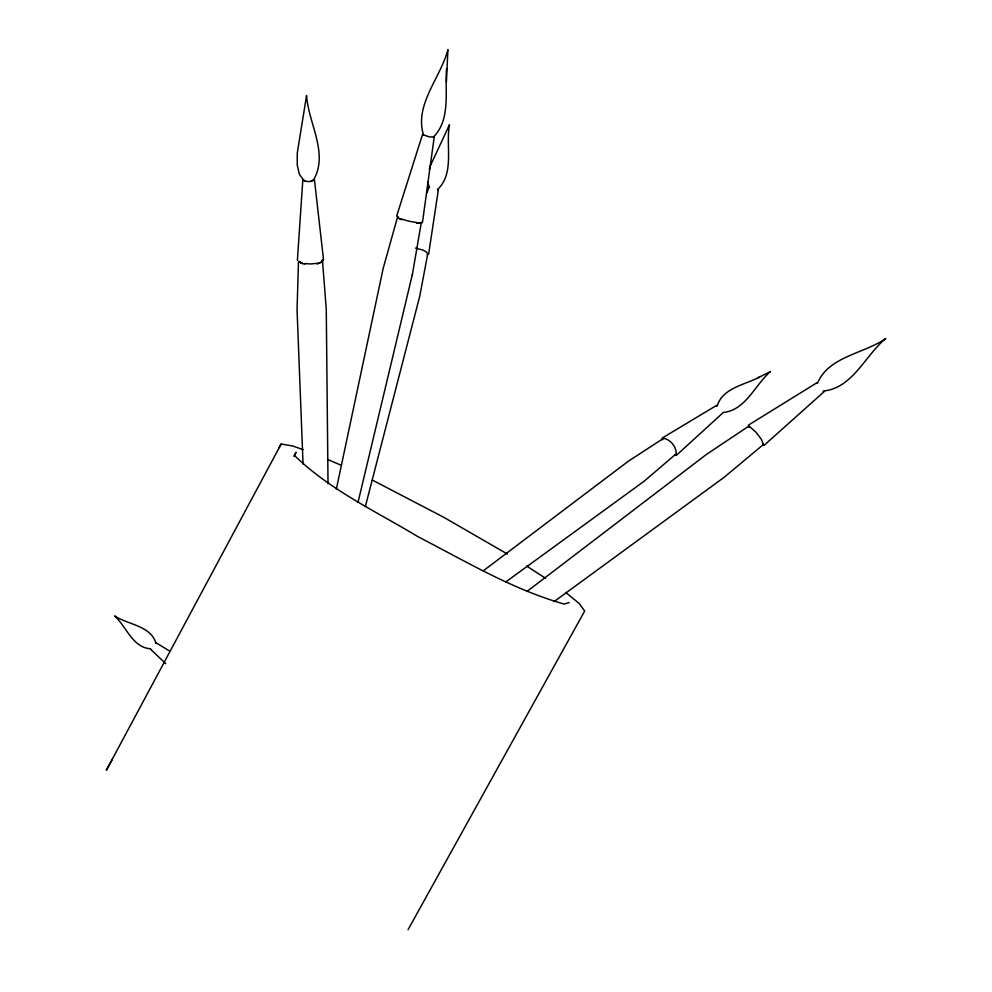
<?xml version="1.0" encoding="UTF-8"?>
<svg xmlns="http://www.w3.org/2000/svg" width="992" height="992" viewBox="0 0 992 992"><rect width="100%" height="100%" fill="white"/><g stroke="black" fill="none" stroke-linecap="round" stroke-linejoin="round"><path stroke-width="1.49" d="M446.437 81.753L447.913 49.6C440.733 77.636 414.123 104.78 423.485 134.838M446.549 68.535C444.763 91.165 450.951 119.375 433.442 137.057M298.456 261.677L297.054 309.839L303.056 464.095M297.389 260.276L302.796 180.296C306.181 181.883 311.724 182.392 314.439 179.614L323.516 259.73L322.016 261.95L316.832 263.884M716.534 406.422L716.968 405.182L662.061 438.142M428.594 254.374L438.476 189.063L437.732 189.832M358.05 502.25L412.412 274.263M412.3 274.995L421.364 222.258M415.499 248.112L423.038 250.096L426.535 252.129L427.688 254.113L419.79 296.025L365.329 506.577M336.325 489.192L383.197 268.311L397.755 216.306M322.425 260.276L321.048 262.322M429.263 169.595L429.995 167.016M717.34 405.666C722.622 388.12 744.595 384.834 759.016 377.344L758.347 377.642L770.486 371.554C754.949 384.822 745.761 410.229 723.28 412.436M396.651 216.107L422.493 134.528L428.978 136.797L434.198 137.181L422.443 222.592L416.429 223.101M426.833 192.845L428.99 187.525M817.507 383.284C828.481 356.401 863.883 353.784 885.695 338.557C865.086 355.496 852.934 387.711 823.906 390.984M430.354 165.726L449.512 124.707C445.445 145.849 454.931 173.178 437.472 189.584M554.131 601.574L724.123 477.301L763.431 444.515L761.447 439.481L756.127 432.376L749.01 426.014L749.084 427.54M427.267 254.932L427.688 254.113M303.106 449.674L292.975 446.078L281.158 444.007L106.305 770.362L112.394 759.178M293.868 456.295L296.062 452.216L294.587 455.588C330.063 490.147 376.241 511.438 418.252 536.858C465.769 561.323 512.48 589.459 564.212 604.054L569.21 602.553M408.047 929.715L584.66 611.06L579.316 603.595L565.638 592.373M279.149 447.566L281.158 444.007M662.048 439.865L663.76 438.377C670.542 439.506 676.445 446.933 676.246 453.778L644.031 481.306L505.585 582.081M676.147 455.539L722.672 413.069M764.038 445.396L824.129 391.654L823.1 391.245M527.025 591.443L706.428 454.435L749.01 426.014M483.129 570.946L628.097 461.404L662.681 438.848M748.303 425.208L817.048 382.664L816.986 383.47M674.51 455.216L675.602 454.77M311.352 180.73L313.497 179.974C329.009 153.624 308.289 123.144 306.578 95.505L297.265 153.103L297.24 165.019L299.398 174.257L303.49 179.924L305.164 180.693M317.403 263.661L320.044 262.905M316.82 263.302L310.88 263.959M150.176 648.718C132.395 647.292 126.393 626.498 114.588 615.933C128.216 624.836 150.97 625.58 156.042 643.51M421.476 222.915L417.198 222.853M309.839 263.934L304.817 263.55M416.578 222.493L411.792 221.749M407.625 220.844L410.775 221.563M301.481 263.289L304.829 264.132M762.699 444.317L763.431 444.515M406.621 220.571L401.946 219.133M300.278 262.223L302.262 263.016M300.291 262.744L302.275 263.537M398.871 218.24L401.202 219.182M401.81 219.753L398.189 218.079M150.92 649.214L150.338 648.979L165.714 663.673M327.472 459.383L340.268 464.876M372.273 480.029L443.746 517.291L507.47 554.082M155.422 642.37L169.657 651.087M526.64 566.035L545.538 578.249M298.989 261.206L300.278 262.161M397.631 216.802L398.325 217.471M427.54 182.218L429.573 187.364M322.412 259.706L326.269 309.182L328.03 483.712"/></g></svg>
